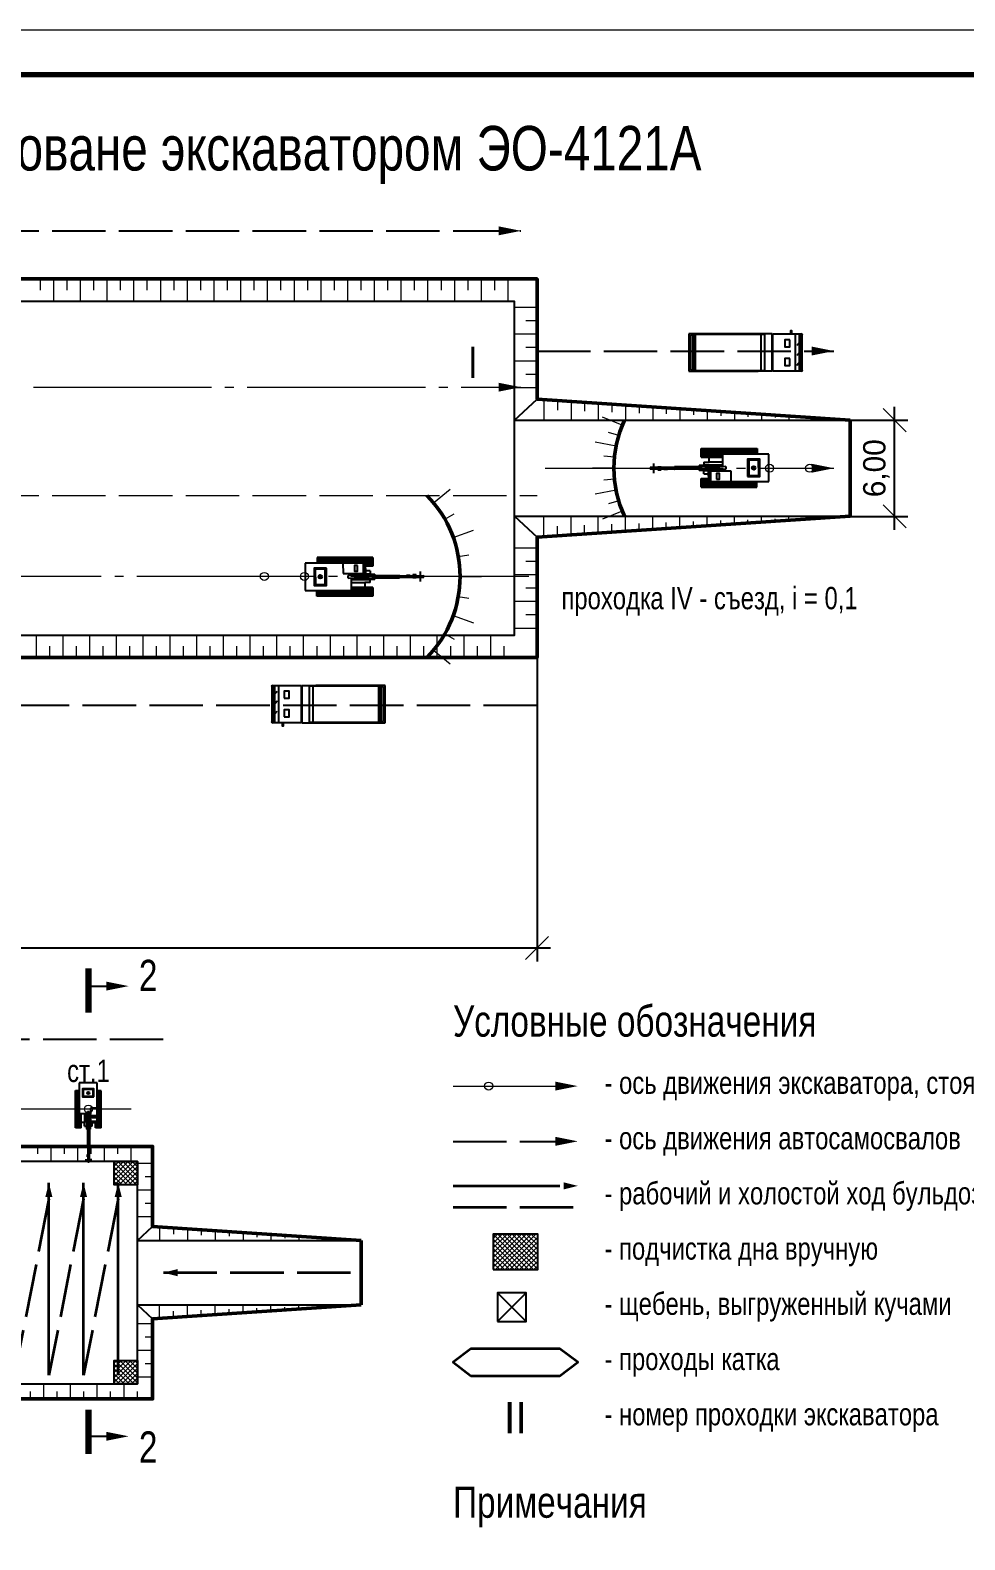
# Paper-space layout 'Лист 6' of a CAD drawing. Header units: metres, sheet in millimetres. Extents: x 0 to 420, y 0 to 297.
# Drawn here: x 124.5 to 229.4, y 127.6 to 297 of the extents above; entities that cross this region are included whole.
import ezdxf

# ---------------------------------------------------------------- set-up
doc = ezdxf.new("R2010")
doc.units = ezdxf.units.M
doc.linetypes.add('ГОСТ_штриховая', pattern=[7.5, 6, -1.5])
doc.linetypes.add('ГОСТ_штрихпунктирная', pattern=[24, 20, -1.5, 1, -1.5])
for name, color, linetype, lineweight in [('Бергштрихи', 7, 'Continuous', 18), ('Котлован', 7, 'Continuous', 50), ('Котлован_низ', 7, 'Continuous', 25), ('Машины', 7, 'Continuous', 25), ('Надписи', 7, 'Continuous', 25), ('Оси_движения', 7, 'Continuous', 18), ('Перемещения', 7, 'Continuous', 35), ('Профиль', 7, 'Continuous', 50), ('Размеры', 3, 'Continuous', 18), ('Рамка', 7, 'Continuous', 70), ('Транспорт', 1, 'Continuous', 25), ('Штриховка', 8, 'Continuous', 18)]:
    doc.layers.add(name, color=color, linetype=linetype, lineweight=lineweight)
doc.layers.add('Видовой_экран', color=8, linetype='Continuous', lineweight=13, plot=False)
doc.styles.add('ГОСТ тип Б', font='ofont.ru_GOST type B.ttf')
doc.dimstyles.new('Схема', dxfattribs={"dimtxt": 2.5, "dimasz": 2.5, "dimexe": 1.5, "dimexo": 0, "dimgap": 0.8, "dimtad": 1, "dimtxsty": 'ГОСТ тип Б', "dimtsz": 1.3, "dimcen": 2.5, "dimdle": 1.5, "dimclrd": 3, "dimclre": 3, "dimclrt": 3, "dimazin": 3, "dimtfac": 1, "dimtix": 1, "dimtmove": 0, "dimatfit": 3, "dimtfill": 1, "dimarcsym": 0})

# ---------------------------------------------------------------- blocks, each defined once
blk = doc.blocks.new('ЭО-4121А план')
at = {"color": 0, "linetype": 'ByBlock', "lineweight": -2}
for p, q in [((1.756, 1.181), (-1.713, 1.181)), ((-1.713, 1.181), (-1.713, 0.828)), ((-1.662, 0.828), (-1.662, 1.181)), ((-1.609, 0.828), (-1.609, 1.181)), ((-1.556, 0.828), (-1.556, 1.181)), ((-1.502, 0.828), (-1.502, 1.181)), ((-1.439, 1.181), (-1.439, 0.828)), ((-1.368, 0.828), (-1.368, 1.181)), ((-1.28, 0.828), (-1.28, 1.181)), ((-1.173, 0.828), (-1.173, 1.181)), ((-1.066, 0.828), (-1.066, 1.181)), ((-0.96, 0.828), (-0.96, 1.181)), ((-0.853, 0.828), (-0.853, 1.181)), ((-0.744, 0.828), (-0.744, 1.181)), ((-0.638, 0.828), (-0.638, 1.181)), ((-0.531, 0.828), (-0.531, 1.181)), ((-0.424, 0.828), (-0.424, 1.181)), ((-0.317, 0.828), (-0.317, 1.181)), ((-0.21, 0.828), (-0.21, 1.181)), ((-0.102, 0.828), (-0.102, 1.181)), ((0.005, 0.828), (0.005, 1.181)), ((0.111, 0.828), (0.111, 1.181)), ((0.218, 0.828), (0.218, 1.181)), ((0.325, 0.828), (0.325, 1.181)), ((0.432, 0.828), (0.432, 1.181)), ((0.538, 0.828), (0.538, 1.181)), ((0.645, 0.828), (0.645, 1.181)), ((0.752, 0.828), (0.752, 1.181)), ((0.858, 0.828), (0.858, 1.181)), ((0.965, 0.828), (0.965, 1.181)), ((1.072, 0.828), (1.072, 1.181)), ((1.173, 0.828), (1.173, 1.181)), ((1.28, 0.828), (1.28, 1.181)), ((1.367, 0.645), (1.367, 1.181)), ((1.434, 0.645), (1.434, 1.181)), ((1.494, 0.645), (1.494, 1.181)), ((1.547, 0.645), (1.547, 1.181)), ((1.6, 0.645), (1.6, 1.181)), ((1.654, 0.645), (1.654, 1.181)), ((1.707, 0.645), (1.707, 1.181)), ((1.756, 1.181), (1.756, 0.644)), ((-2.465, 0.828), (-2.465, -0.867)), ((1.167, 0.828), (-2.465, 0.828)), ((-0.099, 0.828), (-0.096, 0.183)), ((-0.096, 0.183), (1.171, 0.188)), ((0.218, 0.064), (3.416, 0.081)), ((0.219, -0.098), (0.218, 0.064)), ((0.425, 0.065), (0.425, 0.185)), ((0.529, 0.146), (0.594, 0.146)), ((0.529, 0.094), (0.529, 0.146)), ((0.529, 0.094), (0.594, 0.094)), ((0.58, 0.146), (0.58, 0.186)), ((0.58, 0.094), (0.58, 0.066)), ((0.594, 0.162), (1.528, 0.167)), ((0.594, 0.078), (0.594, 0.162)), ((1.528, 0.083), (0.594, 0.078)), ((1.167, 0.828), (1.171, 0.188)), ((1.294, 0.828), (1.167, 0.828)), ((1.298, 0.188), (1.171, 0.188)), ((1.181, 0.815), (1.184, 0.201)), ((1.281, 0.815), (1.181, 0.815)), ((1.184, 0.201), (1.284, 0.202)), ((1.281, 0.815), (1.284, 0.202)), ((1.294, 0.828), (1.298, 0.188)), ((1.756, 0.644), (1.295, 0.644)), ((1.588, 0.36), (1.297, 0.359)), ((1.528, 0.167), (1.528, 0.083)), ((1.528, 0.151), (1.883, 0.153)), ((1.528, 0.099), (1.884, 0.101)), ((1.588, 0.36), (1.589, 0.151)), ((1.589, 0.099), (1.589, 0.071)), ((1.905, 0.041), (1.769, 0.04)), ((1.769, 0.04), (1.769, 0.017)), ((1.919, 0.018), (1.769, 0.017)), ((1.837, 0.101), (1.837, 0.072)), ((1.854, 0.018), (1.854, -0.034)), ((1.857, 0.073), (1.857, 0.101)), ((1.872, 0.073), (1.872, 0.101)), ((1.884, 0.101), (1.883, 0.153)), ((1.905, 0.041), (1.905, 0.018)), ((2.619, 0.038), (1.919, 0.035)), ((1.919, 0.035), (1.919, -0.05)), ((2.62, -0.047), (2.619, 0.038)), ((2.619, 0.022), (2.917, 0.023)), ((2.917, 0.05), (4.943, 0.061)), ((2.917, 0.05), (2.917, -0.055)), ((3.2, 0.025), (3.265, 0.025)), ((3.2, -0.027), (3.2, 0.025)), ((3.265, 0.042), (3.965, 0.045)), ((3.266, -0.043), (3.265, 0.042)), ((3.417, 0.053), (3.416, 0.081)), ((4.101, 0.064, 12.779), (3.856, 0.063, 12.779)), ((3.966, -0.039), (3.965, 0.045)), ((3.966, 0.029), (4.321, 0.031)), ((4.463, 0.097), (4.262, 0.096)), ((4.262, 0.057), (4.262, 0.096)), ((4.322, -0.021), (4.321, 0.031)), ((4.464, 0.059), (4.463, 0.097)), ((4.733, 0.06), (4.731, 0.318)), ((4.944, -0.045), (4.943, 0.061)), ((-2.465, -0.867), (0.424, -0.867)), ((-1.73, -1.221), (-1.73, -0.882)), ((-1.662, -0.867), (-1.662, -1.22)), ((-1.609, -0.867), (-1.609, -1.22)), ((-1.556, -0.867), (-1.556, -1.22)), ((-1.502, -0.867), (-1.502, -1.22)), ((-1.432, -1.22), (-1.432, -0.867)), ((-1.366, -0.867), (-1.366, -1.22)), ((-1.28, -0.867), (-1.28, -1.22)), ((-1.173, -0.867), (-1.173, -1.22)), ((-1.066, -0.867), (-1.066, -1.22)), ((-0.96, -0.867), (-0.96, -1.22)), ((-0.853, -0.867), (-0.853, -1.22)), ((-0.744, -0.867), (-0.744, -1.22)), ((-0.638, -0.867), (-0.638, -1.22)), ((-0.531, -0.867), (-0.531, -1.22)), ((-0.424, -0.867), (-0.424, -1.22)), ((-0.317, -0.867), (-0.317, -1.22)), ((-0.21, -0.867), (-0.21, -1.22)), ((-0.102, -0.867), (-0.102, -1.22)), ((0.005, -0.867), (0.005, -1.22)), ((0.111, -0.867), (0.111, -1.22)), ((0.218, -0.867), (0.218, -1.22)), ((0.219, -0.098), (3.417, -0.081)), ((0.325, -0.867), (0.325, -1.22)), ((0.424, -0.867), (0.424, -0.096)), ((0.582, -0.216), (0.424, -0.217)), ((0.424, -0.385), (1.261, -0.381)), ((1.756, -0.685), (0.424, -0.684)), ((0.432, -0.684), (0.432, -1.22)), ((0.53, -0.124), (0.595, -0.124)), ((0.53, -0.124), (0.53, -0.176)), ((0.53, -0.176), (0.596, -0.176)), ((0.538, -0.684), (0.538, -1.22)), ((0.581, -0.124), (0.581, -0.096)), ((0.582, -0.216), (0.582, -0.176)), ((1.529, -0.102), (0.595, -0.107)), ((0.595, -0.107), (0.596, -0.192)), ((0.596, -0.192), (1.529, -0.187)), ((0.645, -0.685), (0.645, -1.22)), ((0.752, -0.685), (0.752, -1.22)), ((0.858, -0.685), (0.858, -1.22)), ((0.965, -0.685), (0.965, -1.22)), ((1.072, -0.685), (1.072, -1.22)), ((1.173, -0.685), (1.173, -1.22)), ((1.592, -0.38), (1.261, -0.381)), ((1.261, -0.381), (1.261, -0.685)), ((1.28, -0.685), (1.28, -1.22)), ((1.371, -0.685), (1.371, -1.22)), ((1.437, -0.685), (1.437, -1.22)), ((1.494, -0.685), (1.494, -1.22)), ((1.529, -0.187), (1.529, -0.102)), ((1.529, -0.119), (1.885, -0.117)), ((1.529, -0.171), (1.885, -0.169)), ((1.547, -0.685), (1.547, -1.22)), ((1.59, -0.119), (1.59, -0.09)), ((1.592, -0.38), (1.591, -0.17)), ((1.6, -0.685), (1.6, -1.22)), ((1.654, -0.685), (1.654, -1.22)), ((1.707, -0.685), (1.707, -1.22)), ((1.756, -0.685), (1.756, -1.221)), ((1.919, -0.034), (1.77, -0.035)), ((1.77, -0.058), (1.77, -0.035)), ((1.905, -0.057), (1.77, -0.058)), ((1.838, -0.089), (1.838, -0.117)), ((3.589, -0.008), (1.854, -0.008)), ((1.858, -0.089), (1.858, -0.117)), ((1.873, -0.089), (1.873, -0.117)), ((1.885, -0.117), (1.885, -0.169)), ((1.905, -0.057), (1.905, -0.034)), ((1.919, -0.05), (2.62, -0.047)), ((2.62, -0.03), (2.917, -0.028)), ((2.917, -0.055), (4.944, -0.045)), ((3.2, -0.027), (3.266, -0.027)), ((3.966, -0.039), (3.266, -0.043)), ((3.417, -0.053), (3.417, -0.081)), ((3.966, -0.023), (4.322, -0.021)), ((4.262, -0.048), (4.263, -0.087)), ((4.464, -0.086), (4.263, -0.087)), ((4.464, -0.047), (4.464, -0.086)), ((4.735, -0.304), (4.733, -0.046)), ((1.756, -1.221), (-1.73, -1.221))]:
    blk.add_line(p, q, dxfattribs=at)
for points in [[(-1.131, 0.516), (-1.893, 0.512), (-1.887, -0.564), (-1.132, -0.56)], [(-1.205, 0.448), (-1.825, 0.445), (-1.82, -0.496), (-1.206, -0.493)], [(0.799, 0.681), (0.621, 0.681), (0.621, 0.332), (0.799, 0.332)]]:
    blk.add_lwpolyline(points, close=True, dxfattribs=at)
for radius in [0.114, 0.0352]:
    blk.add_circle((-1.511, -0.018), radius, dxfattribs=at)
blk = doc.blocks.new('Самосвал план')
at = {"color": 0, "linetype": 'ByBlock', "lineweight": -2}
for p, q in [((-7.054, 1.079), (-7.054, -0.075)), ((-6.058, 1.079), (-7.054, 1.079)), ((-6.961, 0.985), (-6.961, -0.075)), ((-6.799, 0.985), (-6.961, 0.985)), ((-6.799, -1.169), (-6.799, 0.985)), ((-6.705, -1.262), (-6.705, 1.079)), ((-2.32, 1.023), (-6.649, 1.023)), ((-6.649, -1.206), (-6.649, 1.023)), ((-6.57, 1.023), (-6.57, 1.079)), ((-6.265, 1.023), (-6.265, 1.079)), ((-3.683, 1.079), (-6.058, 1.079)), ((-6.036, 1.023), (-6.036, 1.079)), ((-2.747, 1.079), (-3.683, 1.079)), ((-3.257, 1.023), (-3.257, 1.079)), ((-1.867, 1.079), (-2.747, 1.079)), ((-2.543, -1.206), (-2.543, 1.023)), ((-2.32, -1.206), (-2.32, 1.023)), ((-1.867, -1.262), (-1.867, 1.079)), ((-1.821, 1.079), (-0.08, 1.079)), ((-1.821, -1.262), (-1.821, 1.079)), ((-0.657, 1.225), (-0.668, 1.225)), ((-0.668, 1.183), (-0.657, 1.183)), ((-0.634, 1.263), (-0.657, 1.263)), ((-0.657, 1.263), (-0.657, 1.079)), ((-0.634, 1.079), (-0.634, 1.263)), ((-0.409, -1.262), (-0.409, 1.079)), ((-0.167, -1.262), (-0.167, 1.079)), ((-0.08, -1.285), (-0.08, 1.099)), ((0, -1.196), (-0.001, 0.992)), ((-1.821, 0.811), (-1.867, 0.811)), ((-0.167, 0.537), (-0.333, 0.352)), ((-0.333, 0.352), (-0.321, 0.341)), ((-0.22, 0.453), (-0.321, 0.341)), ((-0.22, 0.453), (-0.232, 0.464)), ((-7.054, -0.075), (-7.054, -1.262)), ((-6.961, -0.075), (-6.961, -1.169)), ((-0.167, -0.092), (-0.333, -0.277)), ((-0.333, -0.277), (-0.321, -0.288)), ((-0.167, -0.705), (-0.333, -0.89)), ((-0.333, -0.891), (-0.321, -0.902)), ((-0.22, -0.176), (-0.321, -0.288)), ((-0.22, -0.789), (-0.321, -0.902)), ((-0.22, -0.176), (-0.232, -0.165)), ((-0.22, -0.789), (-0.232, -0.778)), ((-0.167, -0.092), (-0.167, -0.706)), ((-7.054, -1.262), (-6.086, -1.262)), ((-6.961, -1.169), (-6.799, -1.169)), ((-6.649, -1.206), (-2.32, -1.206)), ((-6.57, -1.262), (-6.57, -1.206)), ((-6.57, -1.206), (-6.57, -1.206)), ((-6.265, -1.262), (-6.265, -1.206)), ((-6.086, -1.262), (-3.683, -1.262)), ((-6.086, -1.262), (-6.086, -1.262)), ((-6.036, -1.262), (-6.036, -1.206)), ((-3.683, -1.262), (-2.747, -1.262)), ((-3.257, -1.262), (-3.257, -1.206)), ((-1.867, -1.262), (-2.747, -1.262)), ((-1.821, -1.016), (-1.867, -1.016)), ((-0.08, -1.262), (-1.821, -1.262))]:
    blk.add_line(p, q, dxfattribs=at)
at = {"color": 0, "linetype": 'ByBlock', "lineweight": -2, "extrusion": (0, 0, -1)}
for points in [[(0.668, 1.125), (0.696, 1.125), (0.696, 1.285), (0.668, 1.285)], [(0.765, 0.706), (1.072, 0.706), (1.072, 0.257), (0.765, 0.257)], [(0.765, -0.461), (1.072, -0.461), (1.072, -0.91), (0.765, -0.91)]]:
    blk.add_lwpolyline(points, close=True, dxfattribs=at)
for centre, radius, start, end in [((0.132, 0.977), 0.133, 113.31553, 173.42527), ((0.096, -1.191), 0.0957, -176.77713, -99.5623)]:
    blk.add_arc(centre, radius, start, end, dxfattribs=at)
blk = doc.blocks.new('_OBLIQUE')
at = {"color": 0, "linetype": 'ByBlock'}
blk.add_line((-0.5, -0.5), (0.5, 0.5), dxfattribs=at)
blk = doc.blocks.new('*D48')
at = {"color": 3, "transparency": 16777216}
for p, q in [((181.43, 226.6), (181.43, 192.5)), ((52, 205), (52, 192.5)), ((50.5, 194), (182.93, 194))]:
    blk.add_line(p, q, dxfattribs=at)
at = {"layer": 'Defpoints', "transparency": 16777216}
for p in [(181.43, 226.6), (52, 205), (52, 194)]:
    blk.add_point(p, dxfattribs=at)
at = {"layer": 'Размеры', "color": 3, "transparency": 16777216, "xscale": 2.6, "yscale": 2.6}
for p in [(52, 194), (181.43, 194)]:
    blk.add_blockref('_OBLIQUE', p, dxfattribs=at)
at = {"layer": 'Размеры', "color": 3, "transparency": 16777216, "insert": (116.71, 196.05), "char_height": 2.5, "attachment_point": 5, "style": 'ГОСТ тип Б', "bg_fill": 3, "box_fill_scale": 1.1, "bg_fill_color": 1, "bg_fill_transparency": 0}
blk.add_mtext('71,90', dxfattribs=at)
blk = doc.blocks.new('*D49')
at = {"color": 3, "transparency": 16777216}
for p, q in [((221.56, 240.94), (221.56, 254.74)), ((216.56, 253.24), (223.06, 253.24)), ((216.56, 242.44), (223.06, 242.44))]:
    blk.add_line(p, q, dxfattribs=at)
at = {"layer": 'Defpoints', "transparency": 16777216}
for p in [(216.56, 253.24), (216.56, 242.44), (221.56, 242.44)]:
    blk.add_point(p, dxfattribs=at)
at = {"layer": 'Размеры', "color": 3, "transparency": 16777216, "xscale": 2.6, "yscale": 2.6, "rotation": 90}
for p in [(221.56, 253.24), (221.56, 242.44)]:
    blk.add_blockref('_OBLIQUE', p, dxfattribs=at)
at = {"layer": 'Размеры', "color": 3, "transparency": 16777216, "insert": (219.51, 247.84), "char_height": 2.5, "attachment_point": 5, "rotation": 90, "style": 'ГОСТ тип Б', "bg_fill": 3, "box_fill_scale": 1.1, "bg_fill_color": 1, "bg_fill_transparency": 0}
blk.add_mtext('6,00', dxfattribs=at)

psp = doc.layouts.new('Лист 6')

# ---------------------------------------------------------------- hatches: boundary and pattern name
at = {"layer": 'Штриховка'}
h = psp.add_hatch(dxfattribs=at)
h.set_pattern_fill('ANSI37', scale=0.12)
h.paths.add_polyline_path([(136.602, 170.042), (136.602, 167.402), (133.962, 167.402), (133.962, 170.042)])
h = psp.add_hatch(dxfattribs=at)
h.set_pattern_fill('ANSI37', scale=0.12)
h.paths.add_polyline_path([(176.5, 157.9), (181.5, 157.9), (181.5, 161.9), (176.5, 161.9)])
h = psp.add_hatch(dxfattribs=at)
h.set_pattern_fill('ANSI37', scale=0.12)
h.paths.add_polyline_path([(136.602, 145.082), (133.962, 145.082), (133.962, 147.722), (136.602, 147.722)])

# ---------------------------------------------------------------- linework, layer by layer
at = {"layer": 'Бергштрихи'}
for points in [[(125.653, 269.085), (125.653, 267.824)], [(127.153, 269.085), (127.153, 266.563)], [(128.653, 269.085), (128.653, 267.824)], [(130.153, 269.085), (130.153, 266.563)], [(131.653, 269.085), (131.653, 267.824)], [(133.153, 269.085), (133.153, 266.563)], [(134.653, 269.085), (134.653, 267.824)], [(136.153, 269.085), (136.153, 266.563)], [(137.653, 269.085), (137.653, 267.824)], [(139.153, 269.085), (139.153, 266.563)], [(140.653, 269.085), (140.653, 267.824)], [(142.153, 269.085), (142.153, 266.563)], [(143.653, 269.085), (143.653, 267.824)], [(145.153, 269.085), (145.153, 266.563)], [(146.653, 269.085), (146.653, 267.824)], [(148.153, 269.085), (148.153, 266.563)], [(149.653, 269.085), (149.653, 267.824)], [(151.153, 269.085), (151.153, 266.563)], [(152.653, 269.085), (152.653, 267.824)], [(154.153, 269.085), (154.153, 266.563)], [(155.653, 269.085), (155.653, 267.824)], [(157.153, 269.085), (157.153, 266.563)], [(158.653, 269.085), (158.653, 267.824)], [(160.153, 269.085), (160.153, 266.563)], [(161.653, 269.085), (161.653, 267.824)], [(163.153, 269.085), (163.153, 266.563)], [(164.653, 269.085), (164.653, 267.824)], [(166.153, 269.085), (166.153, 266.563)], [(167.653, 269.085), (167.653, 267.824)], [(169.153, 269.085), (169.153, 266.563)], [(170.653, 269.085), (170.653, 267.824)], [(172.153, 269.085), (172.153, 266.563)], [(173.653, 269.085), (173.653, 267.824)], [(175.153, 269.085), (175.153, 266.563)], [(176.653, 269.085), (176.653, 267.824)], [(178.153, 269.085), (178.153, 266.563)], [(181.425, 265.873), (178.903, 265.873)], [(181.425, 264.373), (180.164, 264.373)], [(181.425, 262.873), (178.903, 262.873)], [(181.425, 261.373), (180.164, 261.373)], [(181.425, 259.873), (178.903, 259.873)], [(181.425, 258.373), (180.164, 258.373)], [(181.425, 256.873), (178.903, 256.873)], [(182.189, 255.545), (182.189, 253.243)], [(183.716, 255.443), (183.716, 254.343)], [(185.244, 255.341), (185.244, 253.243)], [(186.771, 255.238), (186.771, 254.24)], [(188.299, 255.136), (188.299, 253.243)], [(189.826, 255.034), (189.826, 254.138)], [(191.353, 254.931), (191.353, 253.243)], [(192.881, 254.829), (192.881, 254.036)], [(194.408, 254.727), (194.408, 253.243)], [(195.936, 254.624), (195.936, 253.933)], [(197.463, 254.522), (197.463, 253.243)], [(198.99, 254.42), (198.99, 253.831)], [(200.518, 254.317), (200.518, 253.243)], [(202.045, 254.215), (202.045, 253.729)], [(191, 252.674), (188.771, 253.57)], [(203.572, 254.113), (203.572, 253.243)], [(205.1, 254.01), (205.1, 253.626)], [(206.627, 253.908), (206.627, 253.243)], [(208.155, 253.806), (208.155, 253.524)], [(209.682, 253.703), (209.682, 253.243)], [(211.209, 253.601), (211.209, 253.422)], [(212.737, 253.499), (212.737, 253.243)], [(214.264, 253.396), (214.264, 253.319)], [(215.791, 253.294), (215.791, 253.243)], [(190.301, 250.303), (187.943, 250.759)], [(190.594, 251.505), (189.442, 251.845)], [(190.124, 249.079), (188.929, 249.193)], [(190.065, 247.843), (187.663, 247.843)], [(190.124, 246.607), (188.929, 246.492)], [(169.811, 243.955), (171.661, 245.486)], [(190.301, 245.382), (187.943, 244.926)], [(190.594, 244.18), (189.442, 243.841)], [(171.082, 242.115), (172.126, 242.71)], [(182.189, 240.14), (182.189, 242.443)], [(185.244, 240.345), (185.244, 242.443)], [(188.299, 240.55), (188.299, 242.443)], [(191, 243.011), (188.771, 242.116)], [(191.353, 240.754), (191.353, 242.443)], [(194.408, 240.959), (194.408, 242.443)], [(197.463, 241.164), (197.463, 242.443)], [(200.518, 241.368), (200.518, 242.443)], [(203.572, 241.573), (203.572, 242.443)], [(206.627, 241.778), (206.627, 242.443)], [(209.682, 241.982), (209.682, 242.443)], [(212.737, 242.187), (212.737, 242.443)], [(214.264, 242.289), (214.264, 242.366)], [(215.791, 242.392), (215.791, 242.443)], [(172.019, 240.083), (174.279, 240.897)], [(183.716, 240.243), (183.716, 241.343)], [(186.771, 240.447), (186.771, 241.445)], [(189.826, 240.652), (189.826, 241.547)], [(192.881, 240.857), (192.881, 241.65)], [(195.936, 241.061), (195.936, 241.752)], [(198.99, 241.266), (198.99, 241.854)], [(202.045, 241.471), (202.045, 241.957)], [(205.1, 241.675), (205.1, 242.059)], [(208.155, 241.88), (208.155, 242.161)], [(211.209, 242.085), (211.209, 242.264)], [(172.592, 237.921), (173.776, 238.128)], [(181.425, 238.873), (178.903, 238.873)], [(181.425, 237.373), (180.164, 237.373)], [(172.785, 235.693), (175.188, 235.693)], [(181.425, 235.873), (178.903, 235.873)], [(181.425, 234.373), (180.164, 234.373)], [(172.592, 233.464), (173.776, 233.258)], [(181.425, 232.873), (178.903, 232.873)], [(172.019, 231.302), (174.279, 230.488)], [(181.425, 231.373), (180.164, 231.373)], [(125.235, 226.6), (125.235, 229.123)], [(128.235, 226.6), (128.235, 229.123)], [(131.235, 226.6), (131.235, 229.123)], [(134.235, 226.6), (134.235, 229.123)], [(137.235, 226.6), (137.235, 229.123)], [(140.235, 226.6), (140.235, 229.123)], [(143.235, 226.6), (143.235, 229.123)], [(146.235, 226.6), (146.235, 229.123)], [(149.235, 226.6), (149.235, 229.123)], [(152.235, 226.6), (152.235, 229.123)], [(155.235, 226.6), (155.235, 229.123)], [(158.235, 226.6), (158.235, 229.123)], [(161.235, 226.6), (161.235, 229.123)], [(164.235, 226.6), (164.235, 229.123)], [(167.235, 226.6), (167.235, 229.123)], [(170.235, 226.6), (170.235, 229.123)], [(171.082, 229.271), (172.126, 228.676)], [(173.235, 226.6), (173.235, 229.123)], [(176.235, 226.6), (176.235, 229.123)], [(181.425, 229.873), (178.903, 229.873)], [(126.735, 226.6), (126.735, 227.861)], [(129.735, 226.6), (129.735, 227.861)], [(132.735, 226.6), (132.735, 227.861)], [(135.735, 226.6), (135.735, 227.861)], [(138.735, 226.6), (138.735, 227.861)], [(141.735, 226.6), (141.735, 227.861)], [(144.735, 226.6), (144.735, 227.861)], [(147.735, 226.6), (147.735, 227.861)], [(150.735, 226.6), (150.735, 227.861)], [(153.735, 226.6), (153.735, 227.861)], [(156.735, 226.6), (156.735, 227.861)], [(159.735, 226.6), (159.735, 227.861)], [(162.735, 226.6), (162.735, 227.861)], [(165.735, 226.6), (165.735, 227.861)], [(168.735, 226.6), (168.735, 227.861)], [(169.811, 227.431), (171.661, 225.9)], [(171.735, 226.6), (171.735, 227.861)], [(174.735, 226.6), (174.735, 227.861)], [(177.735, 226.6), (177.735, 227.861)], [(125.352, 171.724), (125.352, 170.883)], [(126.852, 171.724), (126.852, 170.042)], [(128.352, 171.724), (128.352, 170.883)], [(129.852, 171.724), (129.852, 170.042)], [(131.352, 171.724), (131.352, 170.883)], [(132.852, 171.724), (132.852, 170.042)], [(134.352, 171.724), (134.352, 170.883)], [(135.852, 171.724), (135.852, 170.042)], [(138.284, 169.832), (136.602, 169.832)], [(138.284, 168.332), (137.443, 168.332)], [(138.284, 166.832), (136.602, 166.832)], [(138.284, 165.332), (137.443, 165.332)], [(138.284, 163.832), (136.602, 163.832)], [(139.064, 162.679), (139.064, 161.162)], [(140.626, 162.574), (140.626, 161.868)], [(142.187, 162.469), (142.187, 161.162)], [(143.748, 162.365), (143.748, 161.763)], [(145.31, 162.26), (145.31, 161.162)], [(146.871, 162.156), (146.871, 161.659)], [(148.432, 162.051), (148.432, 161.162)], [(149.994, 161.946), (149.994, 161.554)], [(151.555, 161.842), (151.555, 161.162)], [(153.116, 161.737), (153.116, 161.449)], [(154.677, 161.633), (154.677, 161.162)], [(156.239, 161.528), (156.239, 161.345)], [(157.8, 161.423), (157.8, 161.162)], [(159.361, 161.319), (159.361, 161.24)], [(160.923, 161.214), (160.923, 161.162)], [(139.064, 152.445), (139.064, 153.962)], [(140.626, 152.55), (140.626, 153.256)], [(142.187, 152.654), (142.187, 153.962)], [(143.748, 152.759), (143.748, 153.36)], [(145.31, 152.863), (145.31, 153.962)], [(146.871, 152.968), (146.871, 153.465)], [(148.432, 153.073), (148.432, 153.962)], [(149.994, 153.177), (149.994, 153.57)], [(151.555, 153.282), (151.555, 153.962)], [(153.116, 153.386), (153.116, 153.674)], [(154.677, 153.491), (154.677, 153.962)], [(156.239, 153.596), (156.239, 153.779)], [(157.8, 153.7), (157.8, 153.962)], [(159.361, 153.805), (159.361, 153.883)], [(160.923, 153.91), (160.923, 153.962)], [(138.284, 151.832), (136.602, 151.832)], [(138.284, 150.332), (137.443, 150.332)], [(138.284, 148.832), (136.602, 148.832)], [(138.284, 145.832), (136.602, 145.832)], [(138.284, 147.332), (137.443, 147.332)], [(124.574, 143.4), (124.574, 144.241)], [(126.074, 143.4), (126.074, 145.082)], [(127.574, 143.4), (127.574, 144.241)], [(129.074, 143.4), (129.074, 145.082)], [(130.574, 143.4), (130.574, 144.241)], [(132.074, 143.4), (132.074, 145.082)], [(133.574, 143.4), (133.574, 144.241)], [(135.074, 143.4), (135.074, 145.082)], [(136.574, 143.4), (136.574, 144.241)]]:
    psp.add_lwpolyline(points, dxfattribs=at)
at = {"layer": 'Видовой_экран'}
psp.add_lwpolyline([(0, 0), (420, 0), (420, 297), (0, 297)], close=True, dxfattribs=at)
at = {"layer": 'Котлован'}
for points in [[(181.425, 255.596), (181.425, 269.085), (52, 269.085), (52, 205), (94.485, 205), (94.485, 226.6), (181.425, 226.6), (181.425, 240.089)], [(181.425, 255.596), (216.555, 253.243)], [(216.555, 242.443), (216.555, 253.243)], [(181.425, 240.089), (216.555, 242.443)], [(138.284, 162.731), (138.284, 171.724), (52, 171.724), (52, 129), (80.324, 129), (80.324, 143.4), (138.284, 143.4), (138.284, 152.393)], [(138.284, 162.731), (161.703, 161.162)], [(161.703, 153.962), (161.703, 161.162)], [(138.284, 152.393), (161.703, 153.962)]]:
    psp.add_lwpolyline(points, dxfattribs=at)
for centre, start, end in [((203.025, 247.843), 155.37568, 204.62432), ((159.825, 235.693), -44.55536, 44.55536)]:
    psp.add_arc(centre, 12.96, start, end, dxfattribs=at)
at = {"layer": 'Котлован_низ'}
for points in [[(54.523, 207.523), (91.963, 207.523), (91.963, 229.123), (178.903, 229.123), (178.903, 266.563), (54.523, 266.563)], [(53.682, 130.682), (78.642, 130.682), (78.642, 145.082), (136.602, 145.082), (136.602, 170.042), (53.682, 170.042)]]:
    psp.add_lwpolyline(points, close=True, dxfattribs=at)
for points in [[(178.903, 253.243), (181.425, 255.596)], [(178.903, 253.243), (216.555, 253.243)], [(178.903, 242.443), (216.555, 242.443)], [(178.903, 242.443), (181.425, 240.089)], [(136.602, 161.162), (138.284, 162.731)], [(136.602, 161.162), (161.703, 161.162)], [(136.602, 153.962), (161.703, 153.962)], [(136.602, 153.962), (138.284, 152.393)]]:
    psp.add_lwpolyline(points, dxfattribs=at)
at = {"layer": 'Машины'}
for points in [[(136.602, 170.042), (136.602, 167.402), (133.962, 167.402), (133.962, 170.042)], [(176.5, 157.9), (181.5, 157.9), (181.5, 161.9), (176.5, 161.9)], [(177, 152.1), (180.2, 152.1), (180.2, 155.3), (177, 155.3)], [(136.602, 145.082), (133.962, 145.082), (133.962, 147.722), (136.602, 147.722)]]:
    psp.add_lwpolyline(points, close=True, dxfattribs=at)
for points in [[(177, 152.1), (180.2, 155.3)], [(180.2, 152.1), (177, 155.3)]]:
    psp.add_lwpolyline(points, dxfattribs=at)
at = {"layer": 'Надписи'}
for points in [[(133.084, 189.724, 1, 0, 0), (135.584, 189.724, 0, 0, 0)], [(133.084, 139.2, 1, 0, 0), (135.584, 139.2, 0, 0, 0)]]:
    psp.add_lwpolyline(points, format="xyseb", dxfattribs=at)
for points in [[(131.084, 189.724), (133.084, 189.724)], [(131.084, 139.2), (133.084, 139.2)]]:
    psp.add_lwpolyline(points, dxfattribs=at)
at = {"layer": 'Оси_движения', "linetype": 'ГОСТ_штрихпунктирная'}
for points in [[(52.9, 256.935), (179.625, 256.935)], [(182.325, 247.843), (214.755, 247.843)], [(180.525, 235.693), (53.8, 235.693)], [(172, 178.5), (183.5, 178.5)], [(135.884, 175.924), (53.2, 175.924)]]:
    psp.add_lwpolyline(points, dxfattribs=at)
at = {"layer": 'Оси_движения'}
for points in [[(177.125, 256.935, 1, 0, 0), (179.625, 256.935, 0, 0, 0)], [(212.255, 247.843, 1, 0, 0), (214.755, 247.843, 0, 0, 0)], [(183.5, 178.5, 1, 0, 0), (186, 178.5, 0, 0, 0)]]:
    psp.add_lwpolyline(points, format="xyseb", dxfattribs=at)
at = {"layer": 'Оси_движения', "linetype": 'ГОСТ_штриховая'}
psp.add_lwpolyline([(52, 244.785), (181.425, 244.785)], dxfattribs=at)
at = {"layer": 'Оси_движения'}
for centre in [(207.525, 247.843), (212.025, 247.843), (150.825, 235.693), (155.325, 235.693), (176, 178.5), (131.084, 175.924)]:
    psp.add_circle(centre, 0.45, dxfattribs=at)
at = {"layer": 'Перемещения'}
for points in [[(126.642, 166.042, 0.8, 0, 0), (126.642, 167.642, 0, 0, 0)], [(130.53, 166.042, 0.8, 0, 0), (130.53, 167.642, 0, 0, 0)], [(134.418, 166.042, 0.8, 0, 0), (134.418, 167.642, 0, 0, 0)], [(184.4, 167.3, 0.8, 0, 0), (186, 167.3, 0, 0, 0)], [(141.084, 157.562, 0.8, 0, 0), (139.484, 157.562, 0, 0, 0)]]:
    psp.add_lwpolyline(points, format="xyseb", dxfattribs=at)
for points in [[(126.642, 146.042), (126.642, 167.642)], [(130.53, 146.042), (130.53, 167.642)], [(134.418, 146.042), (134.418, 167.642)], [(172, 167.3), (184, 167.3)]]:
    psp.add_lwpolyline(points, dxfattribs=at)
at = {"layer": 'Перемещения', "linetype": 'ГОСТ_штриховая'}
for points in [[(126.642, 165.842), (122.754, 146.042)], [(130.53, 165.842), (126.642, 146.042)], [(134.418, 165.842), (130.53, 146.042)], [(172, 164.9), (186, 164.9)], [(160.503, 157.562), (139.484, 157.562)]]:
    psp.add_lwpolyline(points, dxfattribs=at)
at = {"layer": 'Перемещения'}
psp.add_lwpolyline([(174, 146), (184, 146), (186, 147.5), (184, 149), (174, 149), (172, 147.5)], close=True, dxfattribs=at)
at = {"layer": 'Профиль', "const_width": 0.7}
psp.add_lwpolyline([(131.084, 142.2), (131.084, 137.2)], dxfattribs=at)
at = {"layer": 'Рамка'}
psp.add_lwpolyline([(20, 5), (415, 5), (415, 292), (20, 292)], close=True, dxfattribs=at)
at = {"layer": 'Транспорт', "linetype": 'ГОСТ_штриховая'}
for points in [[(52, 274.485), (179.625, 274.485)], [(181.425, 260.996), (214.755, 260.996)], [(181.425, 221.2), (53.8, 221.2)], [(139.484, 183.724), (53.2, 183.724)], [(172, 172.3), (183.5, 172.3)]]:
    psp.add_lwpolyline(points, dxfattribs=at)
at = {"layer": 'Транспорт'}
for points in [[(177.125, 274.485, 1, 0, 0), (179.625, 274.485, 0, 0, 0)], [(212.255, 260.996, 1, 0, 0), (214.755, 260.996, 0, 0, 0)], [(183.5, 172.3, 1, 0, 0), (186, 172.3, 0, 0, 0)]]:
    psp.add_lwpolyline(points, format="xyseb", dxfattribs=at)

# ---------------------------------------------------------------- block references
at = {"layer": 'Машины', "xscale": 1.8, "yscale": 1.8}
for name, p in [('Самосвал план', (211.179, 260.996)), ('ЭО-4121А план', (159.825, 235.693))]:
    psp.add_blockref(name, p, dxfattribs=at)
at = {"layer": 'Машины'}
for name, p, xscale, yscale, rotation in [('ЭО-4121А план', (203.025, 247.843), 1.8, 1.8, 180), ('Самосвал план', (151.671, 221.2), 1.8, 1.8, 180), ('ЭО-4121А план', (131.084, 175.924), 1.2, 1.2, 270)]:
    psp.add_blockref(name, p, dxfattribs=dict(at, xscale=xscale, yscale=yscale, rotation=rotation))

# ---------------------------------------------------------------- texts
at = {"layer": 'Надписи', "style": 'ГОСТ тип Б'}
for s, insert, char_height, attachment_point in [('\\W0.8;Разработка грунта в котловане экскаватором ЭО-4121А', (130, 283), 5, 5), ('\\W0.8;I', (174.225, 259.735), 3.5, 5), ('\\W0.8;проходка IV - съезд, i = 0,1', (200.79, 232.889), 2.5, 5), ('\\W0.8;Условные обозначения', (172, 184), 3.5, 7), ('\\W0.8;ст.1', (131.084, 178.924), 2.5, 8), ('\\W0.8;- ось движения экскаватора, стоянка', (189, 178.5), 2.5, 4), ('\\W0.8;- ось движения автосамосвалов', (189, 172.3), 2.5, 4), ('\\W0.8;- рабочий и холостой ход бульдозера', (189, 166.1), 2.5, 4), ('\\W0.8;- подчистка дна вручную', (189, 159.9), 2.5, 4), ('\\W0.8;- щебень, выгруженный кучами', (189, 153.7), 2.5, 4), ('\\W0.8;- проходы катка', (189, 147.5), 2.5, 4), ('II', (179, 141.3), 3.5, 5), ('\\W0.8;- номер проходки экскаватора', (189, 141.3), 2.5, 4), ('\\W0.8;2', (137.784, 138), 3.5, 5), ('\\W0.8;Примечания', (172, 129), 3.5, 7)]:
    psp.add_mtext(s, dxfattribs=dict(at, insert=insert, char_height=char_height, attachment_point=attachment_point))

# ---------------------------------------------------------------- next in the draw order: dimensions: what is measured, and where the dimension line sits
at = {"layer": 'Размеры'}
dim = psp.add_linear_dim(base=(221.555, 242.443), p1=(216.555, 242.443), p2=(216.555, 253.243), angle=90, text='6,00', dimstyle='Схема', dxfattribs=at)
dim.commit()
dim.dimension.update_dxf_attribs({"geometry": '*D49', "text_midpoint": (219.505, 247.843)})
dim = psp.add_linear_dim(base=(52, 194), p1=(52, 205), p2=(181.425, 226.6), text='71,90', dimstyle='Схема', dxfattribs=at)
dim.commit()
dim.dimension.update_dxf_attribs({"geometry": '*D48', "text_midpoint": (116.713, 196.05)})

# ---------------------------------------------------------------- next in the draw order: linework, layer by layer
at = {"layer": 'Профиль', "const_width": 0.7}
psp.add_lwpolyline([(131.084, 186.724), (131.084, 191.724)], dxfattribs=at)

# ---------------------------------------------------------------- next in the draw order: texts
at = {"layer": 'Надписи', "insert": (137.784, 190.924), "char_height": 3.5, "attachment_point": 5, "style": 'ГОСТ тип Б'}
psp.add_mtext('\\W0.8;2', dxfattribs=at)

doc.saveas('drawing.dxf')
